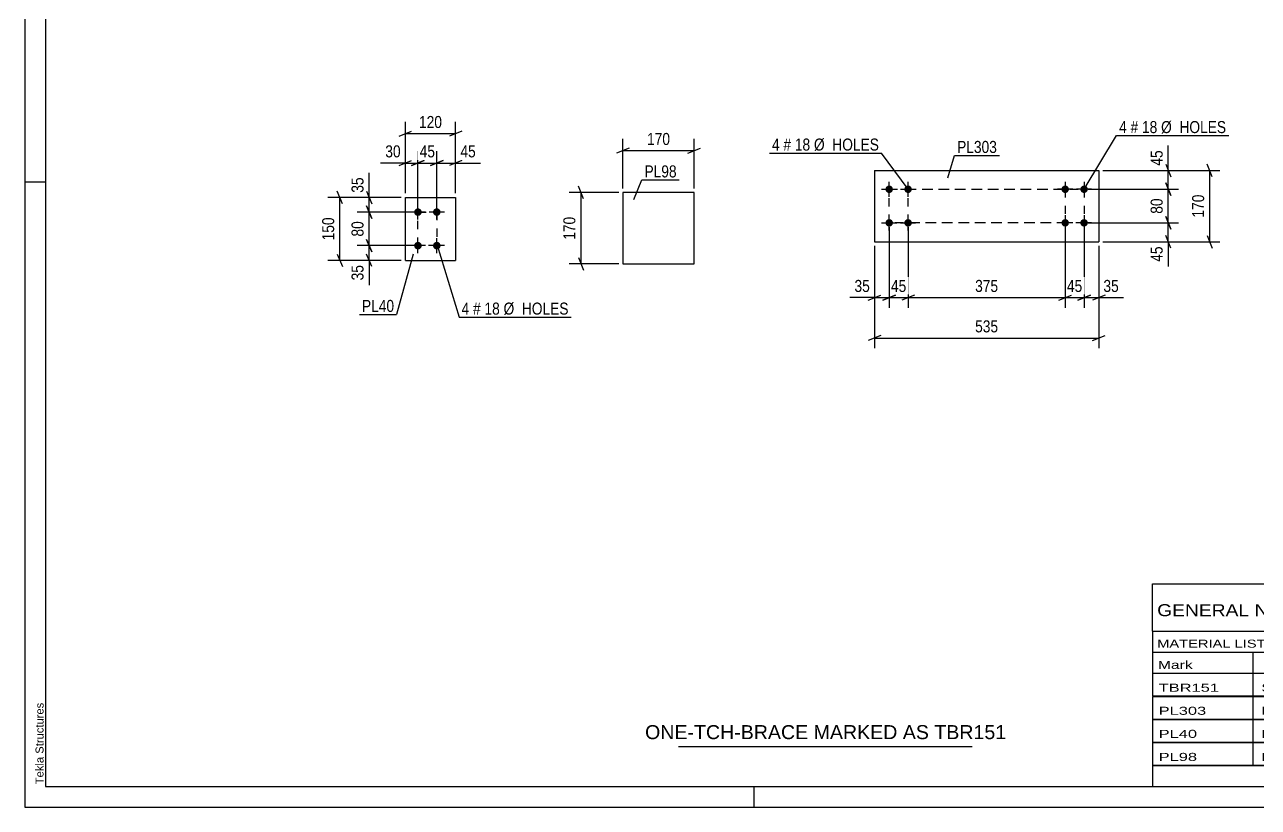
# Model space of a CAD drawing. Header units: millimetres. Extents: x 0 to 594, y 0 to 420.
# Drawn here: x 0 to 294.3, y 0 to 186.6 of the extents above; entities that cross this region are included whole.
import ezdxf

# ---------------------------------------------------------------- set-up
doc = ezdxf.new("R2010")
doc.units = ezdxf.units.MM
doc.linetypes.add('DXK_LINE_DOT2', pattern=[3.9198, 1.9599, -1.9599])
doc.styles.add('Arial', font='arial.ttf', dxfattribs={"height": 0.2})
doc.styles.add('Arial Narrow', font='ARIALN.TTF', dxfattribs={"height": 0.2})

# ---------------------------------------------------------------- blocks, each defined once
blk = doc.blocks.new('Unknown-580575078-1131')
at = {"color": 5, "linetype": 'Continuous'}
for p, q in [((0, 420), (0, 0)), ((5, 415), (5, 5)), ((5, 149), (0, 149)), ((5, 5), (589, 5)), ((174, 0), (174, 5)), ((0, 0), (594, 0))]:
    blk.add_line(p, q, dxfattribs=at)
at = {"color": 174, "linetype": 'Continuous', "style": 'Arial'}
blk.add_text('Tekla Structures', height=1.9102, rotation=90, dxfattribs=at).set_placement((4.5, 5.5))
blk = doc.blocks.new('Part-580575078-3594 - 3593')
at = {"color": 2, "linetype": 'Continuous'}
for p, q in [((202.73, 151.84), (202.73, 134.84)), ((202.73, 151.84), (256.21, 151.84)), ((256.21, 151.84), (256.21, 134.84)), ((202.73, 134.84), (256.21, 134.84))]:
    blk.add_line(p, q, dxfattribs=at)
blk = doc.blocks.new('Bolt-580575078-3595 - 3593')
at = {"linetype": 'Continuous'}
for points in [[(248.21, 146.44, -1), (248.21, 148.24, -1)], [(252.71, 146.44, -1), (252.71, 148.24, -1)], [(248.21, 138.44, -1), (248.21, 140.24, -1)], [(252.71, 138.44, -1), (252.71, 140.24, -1)]]:
    blk.add_hatch(color=1, dxfattribs=at).paths.add_polyline_path(points)
at = {"color": 1, "linetype": 'Continuous'}
for p, q in [((250.01, 147.34), (246.41, 147.34)), ((248.21, 149.14), (248.21, 145.54)), ((254.51, 147.34), (250.91, 147.34)), ((252.71, 149.14), (252.71, 145.54)), ((250.01, 139.34), (246.41, 139.34)), ((248.21, 141.14), (248.21, 137.54)), ((254.51, 139.34), (250.91, 139.34)), ((252.71, 141.14), (252.71, 137.54))]:
    blk.add_line(p, q, dxfattribs=at)
blk = doc.blocks.new('Bolt-580575078-3596 - 3593')
at = {"linetype": 'Continuous'}
for points in [[(206.23, 148.24, -1), (206.23, 146.44, -1)], [(210.73, 148.24, -1), (210.73, 146.44, -1)], [(206.23, 140.24, -1), (206.23, 138.44, -1)], [(210.73, 140.24, -1), (210.73, 138.44, -1)]]:
    blk.add_hatch(color=1, dxfattribs=at).paths.add_polyline_path(points)
at = {"color": 1, "linetype": 'Continuous'}
for p, q in [((204.43, 147.34), (208.03, 147.34)), ((206.23, 145.54), (206.23, 149.14)), ((208.93, 147.34), (212.53, 147.34)), ((210.73, 145.54), (210.73, 149.14)), ((204.43, 139.34), (208.03, 139.34)), ((206.23, 137.54), (206.23, 141.14)), ((208.93, 139.34), (212.53, 139.34)), ((210.73, 137.54), (210.73, 141.14))]:
    blk.add_line(p, q, dxfattribs=at)
blk = doc.blocks.new('Bolt-580575078-2195 - 2156')
at = {"linetype": 'Continuous'}
for points in [[(93.81, 142.8), (94, 142.78), (94.18, 142.72), (94.34, 142.63), (94.48, 142.5), (94.59, 142.35), (94.67, 142.18), (94.71, 141.99), (94.71, 141.8), (94.67, 141.62), (94.59, 141.45), (94.48, 141.3), (94.34, 141.17), (94.18, 141.08), (94, 141.02), (93.81, 141), (93.62, 141.02), (93.44, 141.08), (93.28, 141.17), (93.14, 141.3), (93.03, 141.45), (92.95, 141.62), (92.92, 141.8), (92.92, 141.99), (92.95, 142.18), (93.03, 142.35), (93.14, 142.5), (93.28, 142.63), (93.44, 142.72), (93.62, 142.78)], [(98.31, 142.8), (98.5, 142.78), (98.68, 142.72), (98.84, 142.63), (98.98, 142.5), (99.09, 142.35), (99.17, 142.18), (99.21, 141.99), (99.21, 141.8), (99.17, 141.62), (99.09, 141.45), (98.98, 141.3), (98.84, 141.17), (98.68, 141.08), (98.5, 141.02), (98.31, 141), (98.12, 141.02), (97.94, 141.08), (97.78, 141.17), (97.64, 141.3), (97.53, 141.45), (97.45, 141.62), (97.42, 141.8), (97.42, 141.99), (97.45, 142.18), (97.53, 142.35), (97.64, 142.5), (97.78, 142.63), (97.94, 142.72), (98.12, 142.78)], [(93.81, 134.8), (94, 134.78), (94.18, 134.72), (94.34, 134.63), (94.48, 134.5), (94.59, 134.35), (94.67, 134.18), (94.71, 133.99), (94.71, 133.8), (94.67, 133.62), (94.59, 133.45), (94.48, 133.3), (94.34, 133.17), (94.18, 133.08), (94, 133.02), (93.81, 133), (93.62, 133.02), (93.44, 133.08), (93.28, 133.17), (93.14, 133.3), (93.03, 133.45), (92.95, 133.62), (92.92, 133.8), (92.92, 133.99), (92.95, 134.18), (93.03, 134.35), (93.14, 134.5), (93.28, 134.63), (93.44, 134.72), (93.62, 134.78)], [(98.31, 134.8), (98.5, 134.78), (98.68, 134.72), (98.84, 134.63), (98.98, 134.5), (99.09, 134.35), (99.17, 134.18), (99.21, 133.99), (99.21, 133.8), (99.17, 133.62), (99.09, 133.45), (98.98, 133.3), (98.84, 133.17), (98.68, 133.08), (98.5, 133.02), (98.31, 133), (98.12, 133.02), (97.94, 133.08), (97.78, 133.17), (97.64, 133.3), (97.53, 133.45), (97.45, 133.62), (97.42, 133.8), (97.42, 133.99), (97.45, 134.18), (97.53, 134.35), (97.64, 134.5), (97.78, 134.63), (97.94, 134.72), (98.12, 134.78)]]:
    blk.add_hatch(color=1, dxfattribs=at).paths.add_polyline_path(points)
at = {"color": 1, "linetype": 'Continuous'}
for p, q in [((95.61, 141.9), (92.01, 141.9)), ((93.81, 140.1), (93.81, 143.7)), ((100.11, 141.9), (96.51, 141.9)), ((98.31, 140.1), (98.31, 143.7)), ((93.81, 132.1), (93.81, 135.7)), ((98.31, 132.1), (98.31, 135.7)), ((95.61, 133.9), (92.01, 133.9)), ((100.11, 133.9), (96.51, 133.9))]:
    blk.add_line(p, q, dxfattribs=at)
blk = doc.blocks.new('Part-580575078-2162 - 2156')
at = {"color": 2, "linetype": 'Continuous'}
for p, q in [((90.81, 130.4), (90.81, 145.4)), ((90.81, 145.4), (102.81, 145.4)), ((102.81, 145.4), (102.81, 130.4)), ((90.81, 130.4), (90.81, 130.4)), ((90.81, 130.4), (102.81, 130.4)), ((102.81, 130.4), (102.81, 130.4))]:
    blk.add_line(p, q, dxfattribs=at)
at = {"color": 7, "linetype": 'DXK_LINE_DOT2'}
for p, q in [((90.81, 145.4), (102.81, 145.4)), ((90.81, 130.4), (102.81, 130.4))]:
    blk.add_line(p, q, dxfattribs=at)
blk = doc.blocks.new('Part-580575078-2399 - 2393')
at = {"color": 2, "linetype": 'Continuous'}
for p, q in [((159.71, 146.55), (142.71, 146.55)), ((142.71, 146.55), (142.71, 129.55)), ((159.71, 129.55), (159.71, 146.55)), ((142.71, 129.55), (159.71, 129.55))]:
    blk.add_line(p, q, dxfattribs=at)
blk = doc.blocks.new('Rectangle-580575078-3767 - 3593')
at = {"color": 1, "linetype": 'DXK_LINE_DOT2'}
blk.add_lwpolyline([(206.23, 147.34), (252.71, 147.34), (252.71, 139.34), (206.23, 139.34), (206.23, 147.34)], close=True, dxfattribs=at)
blk = doc.blocks.new('Rectangle-580575078-2379 - 2156')
at = {"color": 1, "linetype": 'DXK_LINE_DOT2'}
blk.add_lwpolyline([(93.81, 141.9), (98.31, 141.9), (98.31, 133.9), (93.81, 133.9), (93.81, 141.9)], close=True, dxfattribs=at)
blk = doc.blocks.new('Rectangle-580575078-3777 - 3593')
at = {"color": 1, "linetype": 'DXK_LINE_DOT2'}
blk.add_lwpolyline([(210.73, 147.34), (248.21, 147.34), (248.21, 139.34), (210.73, 139.34), (210.73, 147.34)], close=True, dxfattribs=at)
blk = doc.blocks.new('StraightDimension-580575078-3600 - 3593')
at = {"color": 7, "linetype": 'Continuous'}
for p, q in [((252.71, 138.34), (252.71, 119.11)), ((256.21, 133.84), (256.21, 119.11)), ((251.21, 120.91), (254.21, 122.11)), ((252.71, 121.51), (256.21, 121.51)), ((257.71, 122.11), (254.71, 120.91))]:
    blk.add_line(p, q, dxfattribs=at)
at = {"color": 0}
blk.add_wipeout([(261.59, 122.26), (261.59, 126.46), (256.73, 126.46), (256.73, 122.26)], dxfattribs=at)
at = {"color": 7, "linetype": 'Continuous'}
blk.add_line((256.21, 121.51), (262.11, 121.51), dxfattribs=at)
blk.add_line((256.21, 121.51), (262.11, 121.51), dxfattribs=at)
at = {"color": 3, "style": 'Arial Narrow'}
blk.add_text('35', height=2.863, dxfattribs=at).set_placement((257.33, 122.86))
blk = doc.blocks.new('StraightDimension-580575078-3601 - 3593')
at = {"color": 7, "linetype": 'Continuous'}
for p, q in [((248.21, 138.34), (248.21, 119.11)), ((252.71, 138.34), (252.71, 119.11)), ((246.71, 120.91), (249.71, 122.11)), ((248.21, 121.51), (252.71, 121.51)), ((254.21, 122.11), (251.21, 120.91))]:
    blk.add_line(p, q, dxfattribs=at)
at = {"color": 0}
blk.add_wipeout([(252.89, 122.26), (252.89, 126.46), (248.03, 126.46), (248.03, 122.26)], dxfattribs=at)
at = {"color": 3, "style": 'Arial Narrow'}
blk.add_text('45', height=2.863, dxfattribs=at).set_placement((248.63, 122.86))
blk = doc.blocks.new('StraightDimension-580575078-3602 - 3593')
at = {"color": 7, "linetype": 'Continuous'}
for p, q in [((210.73, 138.34), (210.73, 119.11)), ((248.21, 138.34), (248.21, 119.11)), ((212.23, 122.11), (209.23, 120.91)), ((210.73, 121.51), (248.21, 121.51)), ((246.71, 120.91), (249.71, 122.11))]:
    blk.add_line(p, q, dxfattribs=at)
at = {"color": 0}
blk.add_wipeout([(232.81, 122.26), (232.81, 126.46), (226.13, 126.46), (226.13, 122.26)], dxfattribs=at)
at = {"color": 3, "style": 'Arial Narrow'}
blk.add_text('375', height=2.863, dxfattribs=at).set_placement((226.73, 122.86))
blk = doc.blocks.new('StraightDimension-580575078-3603 - 3593')
at = {"color": 7, "linetype": 'Continuous'}
for p, q in [((206.23, 138.34), (206.23, 119.11)), ((210.73, 138.34), (210.73, 119.11)), ((204.73, 120.91), (207.73, 122.11)), ((206.23, 121.51), (210.73, 121.51)), ((212.23, 122.11), (209.23, 120.91))]:
    blk.add_line(p, q, dxfattribs=at)
at = {"color": 0}
blk.add_wipeout([(210.91, 122.26), (210.91, 126.46), (206.05, 126.46), (206.05, 122.26)], dxfattribs=at)
at = {"color": 3, "style": 'Arial Narrow'}
blk.add_text('45', height=2.863, dxfattribs=at).set_placement((206.65, 122.86))
blk = doc.blocks.new('StraightDimension-580575078-3604 - 3593')
at = {"color": 7, "linetype": 'Continuous'}
for p, q in [((206.23, 138.34), (206.23, 119.11)), ((202.73, 133.84), (202.73, 119.11)), ((201.23, 120.91), (204.23, 122.11)), ((202.73, 121.51), (206.23, 121.51)), ((207.73, 122.11), (204.73, 120.91))]:
    blk.add_line(p, q, dxfattribs=at)
at = {"color": 0}
blk.add_wipeout([(202.21, 122.26), (202.21, 126.46), (197.35, 126.46), (197.35, 122.26)], dxfattribs=at)
at = {"color": 7, "linetype": 'Continuous'}
blk.add_line((202.73, 121.51), (196.82, 121.51), dxfattribs=at)
blk.add_line((202.73, 121.51), (196.82, 121.51), dxfattribs=at)
at = {"color": 3, "style": 'Arial Narrow'}
blk.add_text('35', height=2.863, dxfattribs=at).set_placement((197.95, 122.86))
blk = doc.blocks.new('StraightDimension-580575078-3620 - 3593')
at = {"color": 7, "linetype": 'Continuous'}
for p, q in [((202.73, 133.84), (202.73, 109.48)), ((256.21, 133.84), (256.21, 109.48)), ((204.23, 112.48), (201.23, 111.28)), ((202.73, 111.88), (256.21, 111.88)), ((254.71, 111.28), (257.71, 112.48))]:
    blk.add_line(p, q, dxfattribs=at)
at = {"color": 0}
blk.add_wipeout([(232.81, 112.63), (232.81, 116.83), (226.13, 116.83), (226.13, 112.63)], dxfattribs=at)
at = {"color": 3, "style": 'Arial Narrow'}
blk.add_text('535', height=2.863, dxfattribs=at).set_placement((226.73, 113.23))
blk = doc.blocks.new('StraightDimension-580575078-3640 - 3593')
at = {"color": 7, "linetype": 'Continuous'}
for p, q in [((283.3, 150.34), (282.1, 153.34)), ((257.21, 151.84), (285.1, 151.84)), ((282.7, 134.84), (282.7, 151.84)), ((282.1, 136.34), (283.3, 133.34)), ((257.21, 134.84), (285.1, 134.84))]:
    blk.add_line(p, q, dxfattribs=at)
at = {"color": 0}
blk.add_wipeout([(281.95, 146.68), (277.75, 146.68), (277.75, 140), (281.95, 140)], dxfattribs=at)
at = {"color": 3, "style": 'Arial Narrow'}
blk.add_text('170', height=2.863, rotation=90.0002, dxfattribs=at).set_placement((281.35, 140.6))
blk = doc.blocks.new('StraightDimension-580575078-3742 - 3593')
at = {"color": 7, "linetype": 'Continuous'}
for p, q in [((272.21, 153.34), (273.41, 150.34)), ((257.21, 151.84), (275.21, 151.84)), ((272.81, 147.34), (272.81, 151.84)), ((253.71, 147.34), (275.21, 147.34)), ((273.41, 145.84), (272.21, 148.84))]:
    blk.add_line(p, q, dxfattribs=at)
at = {"color": 0}
blk.add_wipeout([(272.06, 157.22), (267.86, 157.22), (267.86, 152.37), (272.06, 152.37)], dxfattribs=at)
at = {"color": 7, "linetype": 'Continuous'}
blk.add_line((272.81, 151.84), (272.81, 157.75), dxfattribs=at)
blk.add_line((272.81, 151.84), (272.81, 157.75), dxfattribs=at)
at = {"color": 3, "style": 'Arial Narrow'}
blk.add_text('45', height=2.863, rotation=90.0002, dxfattribs=at).set_placement((271.46, 152.97))
blk = doc.blocks.new('StraightDimension-580575078-3743 - 3593')
at = {"color": 7, "linetype": 'Continuous'}
for p, q in [((253.71, 147.34), (275.21, 147.34)), ((272.21, 148.84), (273.41, 145.84)), ((272.81, 139.34), (272.81, 147.34)), ((253.71, 139.34), (275.21, 139.34)), ((273.41, 137.84), (272.21, 140.84))]:
    blk.add_line(p, q, dxfattribs=at)
at = {"color": 0}
blk.add_wipeout([(272.06, 145.77), (267.86, 145.77), (267.86, 140.91), (272.06, 140.91)], dxfattribs=at)
at = {"color": 3, "style": 'Arial Narrow'}
blk.add_text('80', height=2.863, rotation=90.0002, dxfattribs=at).set_placement((271.46, 141.51))
blk = doc.blocks.new('StraightDimension-580575078-3744 - 3593')
at = {"color": 7, "linetype": 'Continuous'}
for p, q in [((253.71, 139.34), (275.21, 139.34)), ((272.21, 140.84), (273.41, 137.84)), ((272.81, 134.84), (272.81, 139.34)), ((273.41, 133.34), (272.21, 136.34)), ((257.21, 134.84), (275.21, 134.84))]:
    blk.add_line(p, q, dxfattribs=at)
at = {"color": 0}
blk.add_wipeout([(272.06, 134.32), (267.86, 134.32), (267.86, 129.46), (272.06, 129.46)], dxfattribs=at)
at = {"color": 7, "linetype": 'Continuous'}
blk.add_line((272.81, 134.84), (272.81, 128.93), dxfattribs=at)
blk.add_line((272.81, 134.84), (272.81, 128.93), dxfattribs=at)
at = {"color": 3, "style": 'Arial Narrow'}
blk.add_text('45', height=2.863, rotation=90.0002, dxfattribs=at).set_placement((271.46, 130.06))
blk = doc.blocks.new('StraightDimension-580575078-2295 - 2156')
at = {"color": 7, "linetype": 'Continuous'}
for p, q in [((89.81, 145.4), (79.33, 145.4)), ((81.58, 146.9), (82.78, 143.9)), ((82.18, 141.9), (82.18, 145.4)), ((92.81, 141.9), (79.33, 141.9)), ((82.78, 140.4), (81.58, 143.4))]:
    blk.add_line(p, q, dxfattribs=at)
at = {"color": 0}
blk.add_wipeout([(81.43, 150.78), (77.23, 150.78), (77.23, 145.92), (81.43, 145.92)], dxfattribs=at)
at = {"color": 7, "linetype": 'Continuous'}
blk.add_line((82.18, 145.4), (82.18, 151.3), dxfattribs=at)
blk.add_line((82.18, 145.4), (82.18, 151.3), dxfattribs=at)
at = {"color": 3, "style": 'Arial Narrow'}
blk.add_text('35', height=2.863, rotation=90.0002, dxfattribs=at).set_placement((80.83, 146.52))
blk = doc.blocks.new('StraightDimension-580575078-2272 - 2156')
at = {"color": 7, "linetype": 'Continuous'}
for p, q in [((81.58, 135.4), (82.78, 132.4)), ((92.81, 133.9), (79.33, 133.9)), ((82.18, 130.4), (82.18, 133.9)), ((89.81, 130.4), (79.33, 130.4)), ((82.78, 128.9), (81.58, 131.9))]:
    blk.add_line(p, q, dxfattribs=at)
at = {"color": 0}
blk.add_wipeout([(81.43, 129.87), (77.23, 129.87), (77.23, 125.02), (81.43, 125.02)], dxfattribs=at)
at = {"color": 7, "linetype": 'Continuous'}
blk.add_line((82.18, 130.4), (82.18, 124.49), dxfattribs=at)
blk.add_line((82.18, 130.4), (82.18, 124.49), dxfattribs=at)
at = {"color": 3, "style": 'Arial Narrow'}
blk.add_text('35', height=2.863, rotation=90.0002, dxfattribs=at).set_placement((80.83, 125.62))
blk = doc.blocks.new('StraightDimension-580575078-2285 - 2156')
at = {"color": 7, "linetype": 'Continuous'}
for p, q in [((92.81, 141.9), (79.33, 141.9)), ((81.58, 143.4), (82.78, 140.4)), ((82.18, 133.9), (82.18, 141.9)), ((82.78, 132.4), (81.58, 135.4)), ((92.81, 133.9), (79.33, 133.9))]:
    blk.add_line(p, q, dxfattribs=at)
at = {"color": 0}
blk.add_wipeout([(81.43, 140.33), (77.23, 140.33), (77.23, 135.47), (81.43, 135.47)], dxfattribs=at)
at = {"color": 3, "style": 'Arial Narrow'}
blk.add_text('80', height=2.863, rotation=90.0002, dxfattribs=at).set_placement((80.83, 136.07))
blk = doc.blocks.new('StraightDimension-580575078-2309 - 2156')
at = {"color": 7, "linetype": 'Continuous'}
for p, q in [((89.81, 145.4), (72.33, 145.4)), ((75.78, 143.9), (74.58, 146.9)), ((75.18, 130.4), (75.18, 145.4)), ((89.81, 130.4), (72.33, 130.4)), ((74.58, 131.9), (75.78, 128.9))]:
    blk.add_line(p, q, dxfattribs=at)
at = {"color": 0}
blk.add_wipeout([(74.43, 141.24), (70.23, 141.24), (70.23, 134.56), (74.43, 134.56)], dxfattribs=at)
at = {"color": 3, "style": 'Arial Narrow'}
blk.add_text('150', height=2.863, rotation=90.0002, dxfattribs=at).set_placement((73.83, 135.16))
blk = doc.blocks.new('StraightDimension-580575078-2326 - 2156')
at = {"color": 7, "linetype": 'Continuous'}
for p, q in [((90.81, 146.4), (90.81, 156.45)), ((93.81, 142.9), (93.81, 156.45)), ((89.31, 153), (92.31, 154.2)), ((90.81, 153.6), (93.81, 153.6)), ((95.31, 154.2), (92.31, 153))]:
    blk.add_line(p, q, dxfattribs=at)
at = {"color": 0}
blk.add_wipeout([(90.29, 154.35), (90.29, 158.55), (85.43, 158.55), (85.43, 154.35)], dxfattribs=at)
at = {"color": 7, "linetype": 'Continuous'}
blk.add_line((90.81, 153.6), (84.9, 153.6), dxfattribs=at)
blk.add_line((90.81, 153.6), (84.9, 153.6), dxfattribs=at)
at = {"color": 3, "style": 'Arial Narrow'}
blk.add_text('30', height=2.863, dxfattribs=at).set_placement((86.03, 154.95))
blk = doc.blocks.new('StraightDimension-580575078-2339 - 2156')
at = {"color": 7, "linetype": 'Continuous'}
for p, q in [((93.81, 142.9), (93.81, 156.45)), ((98.31, 142.9), (98.31, 156.45)), ((92.31, 153), (95.31, 154.2)), ((93.81, 153.6), (98.31, 153.6)), ((99.81, 154.2), (96.81, 153))]:
    blk.add_line(p, q, dxfattribs=at)
at = {"color": 0}
blk.add_wipeout([(98.49, 154.35), (98.49, 158.55), (93.63, 158.55), (93.63, 154.35)], dxfattribs=at)
at = {"color": 3, "style": 'Arial Narrow'}
blk.add_text('45', height=2.863, dxfattribs=at).set_placement((94.23, 154.95))
blk = doc.blocks.new('StraightDimension-580575078-2349 - 2156')
at = {"color": 7, "linetype": 'Continuous'}
for p, q in [((98.31, 142.9), (98.31, 156.45)), ((102.81, 146.4), (102.81, 156.45)), ((96.81, 153), (99.81, 154.2)), ((98.31, 153.6), (102.81, 153.6)), ((104.31, 154.2), (101.31, 153))]:
    blk.add_line(p, q, dxfattribs=at)
at = {"color": 0}
blk.add_wipeout([(108.19, 154.35), (108.19, 158.55), (103.34, 158.55), (103.34, 154.35)], dxfattribs=at)
at = {"color": 7, "linetype": 'Continuous'}
blk.add_line((102.81, 153.6), (108.72, 153.6), dxfattribs=at)
blk.add_line((102.81, 153.6), (108.72, 153.6), dxfattribs=at)
at = {"color": 3, "style": 'Arial Narrow'}
blk.add_text('45', height=2.863, dxfattribs=at).set_placement((103.94, 154.95))
blk = doc.blocks.new('StraightDimension-580575078-2363 - 2156')
at = {"color": 7, "linetype": 'Continuous'}
for p, q in [((90.81, 146.4), (90.81, 163.45)), ((102.81, 146.4), (102.81, 163.45)), ((89.31, 160), (92.31, 161.2)), ((90.81, 160.6), (102.81, 160.6)), ((104.31, 161.2), (101.31, 160))]:
    blk.add_line(p, q, dxfattribs=at)
at = {"color": 0}
blk.add_wipeout([(100.15, 161.35), (100.15, 165.55), (93.47, 165.55), (93.47, 161.35)], dxfattribs=at)
at = {"color": 3, "style": 'Arial Narrow'}
blk.add_text('120', height=2.863, dxfattribs=at).set_placement((94.07, 161.95))
blk = doc.blocks.new('StraightDimension-580575078-2401 - 2393')
at = {"color": 7, "linetype": 'Continuous'}
for p, q in [((142.71, 147.55), (142.71, 159.4)), ((159.71, 147.55), (159.71, 159.4)), ((144.21, 157.15), (141.21, 155.95)), ((142.71, 156.55), (159.71, 156.55)), ((158.21, 155.95), (161.21, 157.15))]:
    blk.add_line(p, q, dxfattribs=at)
at = {"color": 0}
blk.add_wipeout([(154.56, 157.3), (154.56, 161.5), (147.87, 161.5), (147.87, 157.3)], dxfattribs=at)
at = {"color": 3, "style": 'Arial Narrow'}
blk.add_text('170', height=2.863, dxfattribs=at).set_placement((148.47, 157.9))
blk = doc.blocks.new('StraightDimension-580575078-2412 - 2393')
at = {"color": 7, "linetype": 'Continuous'}
for p, q in [((133.31, 145.05), (132.11, 148.05)), ((141.71, 146.55), (129.86, 146.55)), ((132.71, 129.55), (132.71, 146.55)), ((141.71, 129.55), (129.86, 129.55)), ((132.11, 131.05), (133.31, 128.05))]:
    blk.add_line(p, q, dxfattribs=at)
at = {"color": 0}
blk.add_wipeout([(131.96, 141.39), (127.76, 141.39), (127.76, 134.7), (131.96, 134.7)], dxfattribs=at)
at = {"color": 3, "style": 'Arial Narrow'}
blk.add_text('170', height=2.863, rotation=90.0002, dxfattribs=at).set_placement((131.36, 135.3))
blk = doc.blocks.new('Unknown-580575078-4493')
at = {"color": 7, "linetype": 'Continuous'}
for p, q in [((269, 53.25), (429, 53.25)), ((269, 42), (269, 53.25)), ((429, 53.25), (429, 42)), ((269, 42), (429, 42)), ((269, 42), (269, 37)), ((429, 42), (429, 37)), ((269, 37), (429, 37)), ((269, 37), (269, 32)), ((293, 37), (293, 32)), ((328.5, 37), (328.5, 32)), ((354.5, 37), (354.5, 32)), ((367.5, 37), (367.5, 32)), ((385, 37), (385, 32)), ((407, 37), (407, 32)), ((429, 37), (429, 32)), ((269, 32), (429, 32)), ((269, 31.95), (269, 26.55)), ((269, 31.95), (429, 31.95)), ((293, 32), (293, 26.5)), ((328.5, 32), (328.5, 26.5)), ((354.5, 32), (354.5, 26.5)), ((367.5, 32), (367.5, 26.5)), ((385, 32), (385, 26.5)), ((407, 32), (407, 26.5)), ((429, 31.95), (429, 26.55)), ((269, 26.55), (429, 26.55)), ((293, 26.5), (293, 21)), ((328.5, 26.5), (328.5, 21)), ((354.5, 26.5), (354.5, 21)), ((367.5, 26.5), (367.5, 21)), ((385, 26.5), (385, 21)), ((407, 26.5), (407, 21)), ((269, 26.45), (269, 21.05)), ((269, 26.45), (429, 26.45)), ((429, 26.45), (429, 21.05)), ((269, 21.05), (429, 21.05)), ((269, 20.95), (269, 15.55)), ((269, 20.95), (429, 20.95)), ((293, 21), (293, 15.5)), ((328.5, 21), (328.5, 15.5)), ((354.5, 21), (354.5, 15.5)), ((367.5, 21), (367.5, 15.5)), ((385, 21), (385, 15.5)), ((407, 21), (407, 15.5)), ((429, 20.95), (429, 15.55)), ((269, 15.55), (429, 15.55)), ((269, 15.45), (269, 10.05)), ((269, 15.45), (429, 15.45)), ((293, 15.5), (293, 10)), ((328.5, 15.5), (328.5, 10)), ((354.5, 15.5), (354.5, 10)), ((367.5, 15.5), (367.5, 10)), ((385, 15.5), (385, 10)), ((407, 15.5), (407, 10)), ((429, 15.45), (429, 10.05)), ((269, 10.05), (429, 10.05)), ((269, 10), (429, 10)), ((269, 10), (269, 5)), ((385, 10), (385, 5)), ((407, 10), (407, 5)), ((429, 10), (429, 5)), ((269, 5), (429, 5))]:
    blk.add_line(p, q, dxfattribs=at)
at = {"color": 7, "style": 'Arial Narrow'}
for s, height, width, p in [('GENERAL NOTES & WELD DETAILS :', 2.8633, 1.4, (270.15, 45.56)), ('REFER TYP DRAWING TYP-01', 1.9089, 1.6, (353.7, 45.66)), ("MATERIAL LIST FOR ASSEMBLY MK'D", 1.9089, 1.6, (270.15, 38.06)), ('TBR151', 1.909, 1.794707, (361.59, 37.97)), ('1', 1.91, 1.794707, (391.08, 38.06)), ('No. Required', 1.9089, 1.6, (400.41, 38.06)), ('Mark', 1.909, 1.7, (270.34, 33)), ('Profile', 1.909, 1.7, (303.41, 33)), ('Material', 1.909, 1.7, (333.54, 33.06)), ('No.', 1.909, 1.7, (358.5, 33.06)), ('Length', 1.909, 1.7, (369, 33.06)), ('Area', 1.909, 1.7, (391.5, 33.06)), ('Weight', 1.909, 1.7, (411, 33.06))]:
    blk.add_text(s, height=height, dxfattribs=dict(at, width=width)).set_placement(p)
at = {"color": 7, "linetype": 'Continuous', "style": 'Arial Narrow'}
for s, height, width, p in [('TBR151', 1.909, 1.794707, (270.5, 27.56)), ('SHS150*6', 1.909, 1.794707, (295, 27.56)), ('E350', 1.909, 1.794707, (334.74, 27.56)), ('1', 1.91, 1.794707, (358.86, 27.56)), ('4088', 1.909, 1.794707, (371.58, 27.56)), ('2.5', 1.909, 1.794707, (395.32, 27.56)), ('110.6', 1.909, 1.794707, (411.96, 27.56)), ('PL303', 1.909, 1.794707, (270.5, 22.06)), ('PL12*170', 1.909, 1.794707, (295, 22.06)), ('E350', 1.909, 1.794707, (334.74, 22.06)), ('1', 1.91, 1.794707, (358.86, 22.06)), ('535', 1.909, 1.794707, (373.77, 22.06)), ('0.2', 1.909, 1.794707, (395.32, 22.06)), ('8.6', 1.909, 1.794707, (416.33, 22.06)), ('PL40', 1.909, 1.794707, (270.5, 16.56)), ('PL10*120', 1.909, 1.794707, (295, 16.56)), ('E350', 1.909, 1.794707, (334.74, 16.56)), ('4', 1.91, 1.794707, (358.86, 16.56)), ('150', 1.909, 1.794707, (373.77, 16.56)), ('0.0', 1.909, 1.794707, (395.32, 16.56)), ('5.7', 1.909, 1.794707, (416.33, 16.56)), ('PL98', 1.909, 1.794707, (270.5, 11.06)), ('PL10*170', 1.909, 1.794707, (295, 11.06)), ('E350', 1.909, 1.794707, (334.74, 11.06)), ('2', 1.91, 1.794707, (358.86, 11.06)), ('170', 1.909, 1.794707, (373.77, 11.06)), ('0.1', 1.909, 1.794707, (395.32, 11.06)), ('4.5', 1.909, 1.794707, (416.33, 11.06)), ('Total', 1.909, 1.7, (371.33, 6.5)), ('2.9', 1.909, 1.794707, (394.83, 6.5)), ('129.4', 1.909, 1.794707, (411.96, 6.5))]:
    blk.add_text(s, height=height, dxfattribs=dict(at, width=width)).set_placement(p)
blk = doc.blocks.new('Unknown-580575078-4494')
at = {"color": 7, "linetype": 'Continuous'}
blk.add_line((156, 14.5), (226, 14.5), dxfattribs=at)
at = {"color": 7, "style": 'Arial'}
blk.add_text('ONE-TCH-BRACE MARKED AS TBR151', height=3.3428, dxfattribs=at).set_placement((147.99, 16.25))
blk = doc.blocks.new('Mark-580575078-3643 - 3593')
at = {"color": 0}
blk.add_wipeout([(231.94, 156), (231.94, 159), (222.43, 159), (222.43, 156)], dxfattribs=at)
blk.add_wipeout([(231.94, 156), (231.94, 159), (222.43, 159), (222.43, 156)], dxfattribs=at)
at = {"color": 30, "linetype": 'Continuous'}
for p, q in [((220.21, 150.09), (221.83, 155.4)), ((221.83, 155.4), (232.54, 155.4))]:
    blk.add_line(p, q, dxfattribs=at)
at = {"color": 3, "style": 'Arial Narrow'}
blk.add_text('PL303', height=2.863, dxfattribs=at).set_placement((222.43, 156))
blk = doc.blocks.new('Mark-580575078-3646 - 3593')
at = {"color": 0}
blk.add_wipeout([(262.91, 160.74), (262.91, 163.74), (261.08, 163.74), (261.08, 160.74)], dxfattribs=at)
blk.add_wipeout([(262.91, 160.74), (262.91, 163.74), (261.08, 163.74), (261.08, 160.74)], dxfattribs=at)
at = {"color": 7, "linetype": 'Continuous'}
blk.add_line((252.71, 147.34), (260.48, 160.14), dxfattribs=at)
at = {"color": 0}
blk.add_wipeout([(265.63, 160.74), (265.63, 163.74), (263.81, 163.74), (263.81, 160.74)], dxfattribs=at)
blk.add_wipeout([(265.63, 160.74), (265.63, 163.74), (263.81, 163.74), (263.81, 160.74)], dxfattribs=at)
at = {"color": 3, "style": 'Arial Narrow'}
blk.add_text('4', height=2.86, dxfattribs=at).set_placement((261.08, 160.74))
at = {"color": 0}
blk.add_wipeout([(270.19, 160.74), (270.19, 163.74), (266.53, 163.74), (266.53, 160.74)], dxfattribs=at)
blk.add_wipeout([(270.19, 160.74), (270.19, 163.74), (266.53, 163.74), (266.53, 160.74)], dxfattribs=at)
at = {"color": 3, "style": 'Arial Narrow'}
blk.add_text('#', height=2.86, dxfattribs=at).set_placement((263.81, 160.74))
at = {"color": 0}
blk.add_wipeout([(286.62, 160.74), (286.62, 163.74), (271.09, 163.74), (271.09, 160.74)], dxfattribs=at)
blk.add_wipeout([(286.62, 160.74), (286.62, 163.74), (271.09, 163.74), (271.09, 160.74)], dxfattribs=at)
at = {"color": 7, "linetype": 'Continuous'}
blk.add_line((260.48, 160.14), (287.22, 160.14), dxfattribs=at)
at = {"color": 3, "style": 'Arial Narrow'}
for s, p in [('18', (266.53, 160.74)), ('Ø  HOLES', (271.09, 160.74))]:
    blk.add_text(s, height=2.863, dxfattribs=at).set_placement(p)
blk = doc.blocks.new('Mark-580575078-3647 - 3593')
at = {"color": 0}
blk.add_wipeout([(180.1, 156.57), (180.1, 159.57), (178.27, 159.57), (178.27, 156.57)], dxfattribs=at)
blk.add_wipeout([(180.1, 156.57), (180.1, 159.57), (178.27, 159.57), (178.27, 156.57)], dxfattribs=at)
blk.add_wipeout([(182.82, 156.57), (182.82, 159.57), (181, 159.57), (181, 156.57)], dxfattribs=at)
blk.add_wipeout([(182.82, 156.57), (182.82, 159.57), (181, 159.57), (181, 156.57)], dxfattribs=at)
at = {"color": 3, "style": 'Arial Narrow'}
blk.add_text('4', height=2.86, dxfattribs=at).set_placement((178.27, 156.57))
at = {"color": 0}
blk.add_wipeout([(187.38, 156.57), (187.38, 159.57), (183.72, 159.57), (183.72, 156.57)], dxfattribs=at)
blk.add_wipeout([(187.38, 156.57), (187.38, 159.57), (183.72, 159.57), (183.72, 156.57)], dxfattribs=at)
at = {"color": 3, "style": 'Arial Narrow'}
blk.add_text('#', height=2.86, dxfattribs=at).set_placement((181, 156.57))
at = {"color": 0}
blk.add_wipeout([(203.81, 156.57), (203.81, 159.57), (188.28, 159.57), (188.28, 156.57)], dxfattribs=at)
blk.add_wipeout([(203.81, 156.57), (203.81, 159.57), (188.28, 159.57), (188.28, 156.57)], dxfattribs=at)
at = {"color": 7, "linetype": 'Continuous'}
for p in [(177.67, 155.97), (210.73, 147.34)]:
    blk.add_line(p, (204.41, 155.97), dxfattribs=at)
at = {"color": 3, "style": 'Arial Narrow'}
for s, p in [('18', (183.72, 156.57)), ('Ø  HOLES', (188.28, 156.57))]:
    blk.add_text(s, height=2.863, dxfattribs=at).set_placement(p)
blk = doc.blocks.new('Mark-580575078-2158 - 2156')
at = {"color": 0}
blk.add_wipeout([(88.13, 118.1), (88.13, 121.1), (80.46, 121.1), (80.46, 118.1)], dxfattribs=at)
blk.add_wipeout([(88.13, 118.1), (88.13, 121.1), (80.46, 121.1), (80.46, 118.1)], dxfattribs=at)
at = {"color": 30, "linetype": 'Continuous'}
for p in [(92.65, 131.9), (79.86, 117.5)]:
    blk.add_line(p, (88.73, 117.5), dxfattribs=at)
at = {"color": 3, "style": 'Arial Narrow'}
blk.add_text('PL40', height=2.863, dxfattribs=at).set_placement((80.46, 118.1))
blk = doc.blocks.new('Mark-580575078-2191 - 2156')
at = {"color": 0}
blk.add_wipeout([(106.05, 117.46), (106.05, 120.46), (104.22, 120.46), (104.22, 117.46)], dxfattribs=at)
blk.add_wipeout([(106.05, 117.46), (106.05, 120.46), (104.22, 120.46), (104.22, 117.46)], dxfattribs=at)
at = {"color": 7, "linetype": 'Continuous'}
blk.add_line((98.43, 134.05), (103.62, 116.86), dxfattribs=at)
at = {"color": 0}
blk.add_wipeout([(108.78, 117.46), (108.78, 120.46), (106.95, 120.46), (106.95, 117.46)], dxfattribs=at)
blk.add_wipeout([(108.78, 117.46), (108.78, 120.46), (106.95, 120.46), (106.95, 117.46)], dxfattribs=at)
at = {"color": 3, "style": 'Arial Narrow'}
blk.add_text('4', height=2.86, dxfattribs=at).set_placement((104.22, 117.46))
at = {"color": 0}
blk.add_wipeout([(113.33, 117.46), (113.33, 120.46), (109.68, 120.46), (109.68, 117.46)], dxfattribs=at)
blk.add_wipeout([(113.33, 117.46), (113.33, 120.46), (109.68, 120.46), (109.68, 117.46)], dxfattribs=at)
at = {"color": 3, "style": 'Arial Narrow'}
blk.add_text('#', height=2.86, dxfattribs=at).set_placement((106.95, 117.46))
at = {"color": 0}
blk.add_wipeout([(129.76, 117.46), (129.76, 120.46), (114.23, 120.46), (114.23, 117.46)], dxfattribs=at)
blk.add_wipeout([(129.76, 117.46), (129.76, 120.46), (114.23, 120.46), (114.23, 117.46)], dxfattribs=at)
at = {"color": 7, "linetype": 'Continuous'}
blk.add_line((103.62, 116.86), (130.36, 116.86), dxfattribs=at)
at = {"color": 3, "style": 'Arial Narrow'}
for s, p in [('18', (109.68, 117.46)), ('Ø  HOLES', (114.23, 117.46))]:
    blk.add_text(s, height=2.863, dxfattribs=at).set_placement(p)
blk = doc.blocks.new('Mark-580575078-2395 - 2393')
at = {"color": 0}
blk.add_wipeout([(155.52, 150.17), (155.52, 153.17), (147.85, 153.17), (147.85, 150.17)], dxfattribs=at)
blk.add_wipeout([(155.52, 150.17), (155.52, 153.17), (147.85, 153.17), (147.85, 150.17)], dxfattribs=at)
at = {"color": 30, "linetype": 'Continuous'}
for p, q in [((145.29, 144.89), (147.25, 149.57)), ((147.25, 149.57), (156.12, 149.57))]:
    blk.add_line(p, q, dxfattribs=at)
at = {"color": 3, "style": 'Arial Narrow'}
blk.add_text('PL98', height=2.863, dxfattribs=at).set_placement((147.85, 150.17))

msp = doc.modelspace()

# ---------------------------------------------------------------- block references
for name in ['Unknown-580575078-1131', 'Part-580575078-3594 - 3593', 'Bolt-580575078-3596 - 3593', 'Rectangle-580575078-3767 - 3593', 'Rectangle-580575078-3777 - 3593', 'Bolt-580575078-3595 - 3593', 'Part-580575078-2162 - 2156', 'Part-580575078-2399 - 2393', 'Bolt-580575078-2195 - 2156', 'Rectangle-580575078-2379 - 2156', 'Unknown-580575078-4493', 'Unknown-580575078-4494']:
    msp.add_blockref(name, (0, 0))

# ---------------------------------------------------------------- next in the draw order: block references
for name in ['StraightDimension-580575078-2401 - 2393', 'Mark-580575078-3647 - 3593', 'Mark-580575078-3643 - 3593', 'StraightDimension-580575078-2295 - 2156', 'StraightDimension-580575078-3600 - 3593', 'StraightDimension-580575078-2272 - 2156']:
    msp.add_blockref(name, (0, 0))

# ---------------------------------------------------------------- next in the draw order: block references
for name in ['Mark-580575078-2395 - 2393', 'StraightDimension-580575078-2412 - 2393', 'StraightDimension-580575078-2285 - 2156', 'StraightDimension-580575078-3601 - 3593']:
    msp.add_blockref(name, (0, 0))

# ---------------------------------------------------------------- next in the draw order: block references
for name in ['StraightDimension-580575078-2309 - 2156', 'StraightDimension-580575078-3602 - 3593', 'Mark-580575078-2191 - 2156']:
    msp.add_blockref(name, (0, 0))

# ---------------------------------------------------------------- next in the draw order: block references
for name in ['StraightDimension-580575078-2326 - 2156', 'StraightDimension-580575078-3603 - 3593', 'Mark-580575078-2158 - 2156']:
    msp.add_blockref(name, (0, 0))

# ---------------------------------------------------------------- next in the draw order: block references
for name in ['StraightDimension-580575078-2339 - 2156', 'StraightDimension-580575078-3604 - 3593']:
    msp.add_blockref(name, (0, 0))

# ---------------------------------------------------------------- next in the draw order: block references
for name in ['StraightDimension-580575078-2349 - 2156', 'StraightDimension-580575078-3620 - 3593']:
    msp.add_blockref(name, (0, 0))

# ---------------------------------------------------------------- next in the draw order: block references
for name in ['StraightDimension-580575078-2363 - 2156', 'StraightDimension-580575078-3640 - 3593']:
    msp.add_blockref(name, (0, 0))

# ---------------------------------------------------------------- next in the draw order: block references
msp.add_blockref('StraightDimension-580575078-3742 - 3593', (0, 0))

# ---------------------------------------------------------------- next in the draw order: block references
msp.add_blockref('StraightDimension-580575078-3743 - 3593', (0, 0))

# ---------------------------------------------------------------- next in the draw order: block references
for name in ['Mark-580575078-3646 - 3593', 'StraightDimension-580575078-3744 - 3593']:
    msp.add_blockref(name, (0, 0))

doc.saveas('drawing.dxf')
